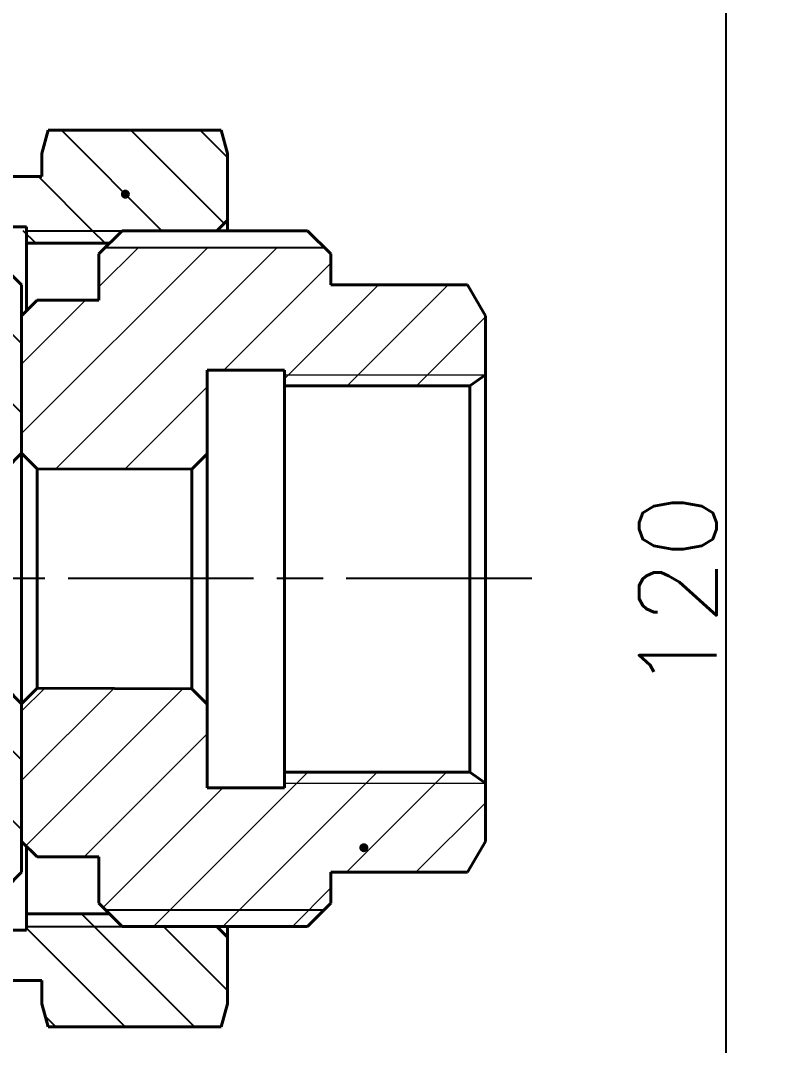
# Model space of a CAD drawing. Header units: millimetres. Extents: x 5231 to 7653, y 7068 to 7959.
# Drawn here: x 7462.6 to 7511.2, y 7594.8 to 7661.1 of the extents above; entities that cross this region are included whole.
import ezdxf

# ---------------------------------------------------------------- set-up
doc = ezdxf.new("R2010")
doc.units = ezdxf.units.MM
doc.linetypes.add('AM_ISO08W050', pattern=[18, 12, -1.5, 3, -1.5])
for name, color, linetype, lineweight in [('0.7', 7, 'Continuous', 40), ('AM_5', 3, 'Continuous', 25), ('AM_7', 4, 'AM_ISO08W050', 25), ('标注', 3, 'Continuous', 13), ('粗实线', 7, 'Continuous', 40)]:
    doc.layers.add(name, color=color, linetype=linetype, lineweight=lineweight)
for name, color, linetype in [('075', 3, 'Continuous'), ('079', 3, 'Continuous'), ('081', 3, 'Continuous'), ('082', 4, 'Continuous')]:
    doc.layers.add(name, color=color, linetype=linetype)
doc.styles.add('标注', font='txt.shx', dxfattribs={"height": 5})
doc.dimstyles.new('3.5-0.5$0', dxfattribs={"dimtxt": 5, "dimasz": 3.5, "dimexe": 3, "dimexo": 0.625, "dimtad": 1, "dimdsep": 46, "dimtxsty": '标注', "dimcen": 3.5, "dimaunit": 1, "dimadec": 0, "dimazin": 2, "dimtfac": 1, "dimtmove": 0, "dimatfit": 3, "dimfxl": 0, "dimarcsym": 0})

# ---------------------------------------------------------------- blocks, each defined once
blk = doc.blocks.new('*D8')
at = {"layer": 'AM_5', "color": 0, "lineweight": -2, "transparency": 16777216}
for p, q in [((7486.81, 7684.687), (7511.244, 7684.687)), ((7508.244, 7566.955), (7508.244, 7681.187)), ((7486.002, 7563.455), (7511.244, 7563.455))]:
    blk.add_line(p, q, dxfattribs=at)
at = {"layer": 'AM_5', "color": 0, "transparency": 16777216}
for points in [[(7507.661, 7681.187), (7508.828, 7681.187), (7508.244, 7684.687)], [(7507.661, 7566.955), (7508.828, 7566.955), (7508.244, 7563.455)]]:
    blk.add_solid(points, dxfattribs=at)
at = {"layer": 'Defpoints', "color": 0, "transparency": 16777216}
for p in [(7486.185, 7684.687), (7508.244, 7684.687), (7485.377, 7563.455)]:
    blk.add_point(p, dxfattribs=at)
at = {"layer": 'AM_5', "color": 0, "transparency": 16777216, "insert": (7505.119, 7624.071), "char_height": 5, "attachment_point": 5, "rotation": 90, "style": '标注'}
blk.add_mtext('120', dxfattribs=at)

msp = doc.modelspace()

# ---------------------------------------------------------------- hatches: boundary and pattern name
at = {"layer": '081'}
h = msp.add_hatch(dxfattribs=at)
h.set_pattern_fill('ANSI31', color=256, angle=90, style=0)
h.set_pattern_definition([(135, (8244.6466, 6543.8816), (-2.245064, -2.245064), [])])
h.paths.add_polyline_path([(7462.676, 7616.856), (7461.676, 7617.856), (7458.329, 7617.856), (7455.717, 7605.106, 0.267949), (7455.976, 7604.956), (7461.676, 7604.956), (7462.676, 7605.956)])
h.paths.add_polyline_path([(7455.976, 7644.956, 0.267949), (7455.717, 7644.806), (7458.329, 7632.056), (7461.676, 7632.056), (7462.676, 7633.056), (7462.676, 7643.956), (7461.676, 7644.956)])
at = {"layer": '标注'}
h = msp.add_hatch(dxfattribs=at)
h.set_pattern_fill('ANSI31', color=256, angle=180, style=0)
h.set_pattern_definition([(225, (9222.2966, 3471.476), (2.245064, -2.245064), [])])
h.paths.add_polyline_path([(7474.676, 7616.827), (7473.676, 7617.827), (7463.676, 7617.856), (7462.676, 7616.856), (7462.676, 7607.956), (7463.676, 7606.956), (7467.676, 7606.956), (7467.676, 7603.956), (7468.094, 7603.538), (7482.258, 7603.538), (7482.676, 7603.956), (7482.676, 7605.956), (7491.522, 7605.956), (7492.596, 7607.818), (7485.01, 7607.549, -0.424628), (7484.81, 7607.342, -1), (7484.81, 7607.742, -0.403875), (7485.01, 7607.549), (7492.596, 7607.818), (7492.676, 7607.956), (7492.676, 7611.727), (7479.676, 7611.727), (7479.676, 7611.427), (7474.676, 7611.427)])
h.paths.add_polyline_path([(7468.094, 7603.538), (7469.176, 7602.456), (7481.176, 7602.456), (7482.258, 7603.538)])
h.paths.add_polyline_path([(7492.676, 7611.727), (7491.676, 7612.427), (7479.676, 7612.427), (7479.676, 7611.727)])
h.paths.add_polyline_path([(7479.676, 7638.127), (7479.676, 7637.427), (7491.676, 7637.427), (7492.676, 7638.127)], flags=17)
h.paths.add_polyline_path([(7462.676, 7636.356), (7462.676, 7633.056), (7463.676, 7632.056), (7473.706, 7632.056), (7474.676, 7633.027), (7474.676, 7638.427), (7479.676, 7638.427), (7479.676, 7638.127), (7492.676, 7638.127), (7492.676, 7641.834)])
h.paths.add_polyline_path([(7468.094, 7646.374), (7467.676, 7645.956), (7467.676, 7642.956), (7463.676, 7642.956), (7462.676, 7641.956), (7462.676, 7636.356), (7492.676, 7641.834), (7492.676, 7641.956), (7491.522, 7643.956), (7482.676, 7643.956), (7482.676, 7645.956), (7482.258, 7646.374)])
at = {"layer": '粗实线'}
for points in [[(7469.391, 7649.618, 1), (7469.391, 7650.018, 1)], [(7484.81, 7607.342, 1), (7484.81, 7607.742, 1)]]:
    msp.add_hatch(color=256, dxfattribs=at).paths.add_polyline_path(points)

# ---------------------------------------------------------------- linework, layer by layer
at = {"lineweight": 40}
for p, q in [((7474.676, 7638.427), (7474.676, 7624.927)), ((7474.676, 7638.427), (7479.676, 7638.427)), ((7479.676, 7638.427), (7479.676, 7624.927)), ((7492.676, 7638.127), (7491.676, 7637.427)), ((7479.676, 7637.427), (7491.676, 7637.427)), ((7491.676, 7637.427), (7491.676, 7624.927)), ((7473.676, 7632.027), (7474.676, 7633.027)), ((7473.676, 7632.027), (7473.676, 7624.927)), ((7473.676, 7617.827), (7473.676, 7624.927)), ((7474.676, 7611.427), (7474.676, 7624.927)), ((7479.676, 7611.427), (7479.676, 7624.927)), ((7491.676, 7612.427), (7491.676, 7624.927)), ((7473.676, 7617.827), (7474.676, 7616.827)), ((7479.676, 7612.427), (7491.676, 7612.427)), ((7492.676, 7611.727), (7491.676, 7612.427)), ((7474.676, 7611.427), (7479.676, 7611.427))]:
    msp.add_line(p, q, dxfattribs=at)
at = {"layer": '0.7'}
for p, q in [((7463.99, 7652.456), (7464.392, 7653.956)), ((7464.392, 7653.956), (7475.588, 7653.956)), ((7475.588, 7653.956), (7475.99, 7652.456)), ((7463.99, 7650.956), (7463.99, 7652.456)), ((7475.99, 7652.456), (7475.99, 7647.456)), ((7436.49, 7650.956), (7463.99, 7650.956)), ((7462.99, 7647.7), (7458.99, 7647.7)), ((7475.99, 7648.144), (7475.302, 7647.456)), ((7467.676, 7645.956), (7469.176, 7647.456)), ((7469.176, 7647.456), (7481.176, 7647.456)), ((7481.176, 7647.456), (7482.676, 7645.956)), ((7468.364, 7646.644), (7462.99, 7646.644)), ((7467.676, 7642.956), (7467.676, 7645.956)), ((7482.676, 7645.956), (7482.676, 7643.956)), ((7461.676, 7644.956), (7462.676, 7643.956)), ((7462.676, 7643.956), (7462.676, 7605.956)), ((7482.676, 7643.956), (7491.522, 7643.956)), ((7491.522, 7643.956), (7492.676, 7641.956)), ((7462.676, 7641.956), (7463.676, 7642.956)), ((7463.676, 7642.956), (7467.676, 7642.956)), ((7492.676, 7641.956), (7492.676, 7607.956)), ((7461.676, 7632.056), (7462.676, 7633.056)), ((7462.676, 7633.056), (7463.676, 7632.056)), ((7463.676, 7632.056), (7473.676, 7632.027)), ((7463.676, 7632.056), (7463.676, 7617.856)), ((7461.676, 7617.856), (7462.676, 7616.856)), ((7462.676, 7616.856), (7463.676, 7617.856)), ((7463.676, 7617.856), (7473.676, 7617.827)), ((7463.676, 7606.956), (7462.676, 7607.956)), ((7492.676, 7607.956), (7491.522, 7605.956)), ((7467.676, 7606.956), (7463.676, 7606.956)), ((7467.676, 7603.956), (7467.676, 7606.956)), ((7462.676, 7605.956), (7461.676, 7604.956)), ((7482.676, 7605.956), (7482.676, 7603.956)), ((7491.522, 7605.956), (7482.676, 7605.956)), ((7469.176, 7602.456), (7467.676, 7603.956)), ((7482.676, 7603.956), (7481.176, 7602.456)), ((7462.99, 7603.268), (7468.364, 7603.268)), ((7462.99, 7602.213), (7458.99, 7602.213)), ((7481.176, 7602.456), (7469.176, 7602.456)), ((7475.302, 7602.456), (7475.99, 7601.768)), ((7475.99, 7602.456), (7475.99, 7597.456)), ((7463.99, 7598.956), (7436.49, 7598.956)), ((7463.99, 7597.456), (7463.99, 7598.956)), ((7464.392, 7595.956), (7463.99, 7597.456)), ((7475.99, 7597.456), (7475.588, 7595.956)), ((7475.588, 7595.956), (7464.392, 7595.956))]:
    msp.add_line(p, q, dxfattribs=at)
at = {"layer": '075'}
for p, q in [((7471.753, 7647.456), (7465.253, 7653.956)), ((7475.773, 7647.927), (7469.743, 7653.956)), ((7475.99, 7652.2), (7474.234, 7653.956)), ((7467.263, 7647.456), (7463.763, 7650.956)), ((7463.585, 7646.644), (7462.773, 7647.456)), ((7462.99, 7647.456), (7469.176, 7647.456)), ((7468.075, 7646.644), (7467.263, 7647.456)), ((7468.094, 7646.374), (7482.258, 7646.374)), ((7467.362, 7602.456), (7466.55, 7603.268)), ((7468.094, 7603.538), (7482.258, 7603.538)), ((7469.372, 7595.956), (7462.99, 7602.338)), ((7473.862, 7595.956), (7467.362, 7602.456)), ((7475.99, 7598.318), (7471.852, 7602.456)), ((7464.882, 7595.956), (7464.213, 7596.625))]:
    msp.add_line(p, q, dxfattribs=at)
at = {"layer": '079'}
msp.add_line((7462.99, 7602.456), (7469.176, 7602.456), dxfattribs=at)
at = {"layer": '082'}
msp.add_line((7492.676, 7641.956), (7492.676, 7641.956), dxfattribs=at)
at = {"layer": 'AM_7'}
msp.add_line((7495.676, 7624.956), (7414.99, 7624.956), dxfattribs=at)
at = {"layer": '标注'}
for p, q in [((7479.676, 7638.127), (7492.676, 7638.127)), ((7479.676, 7611.727), (7492.676, 7611.727))]:
    msp.add_line(p, q, dxfattribs=at)
at = {"layer": '粗实线'}
for p, q in [((7462.99, 7642.27), (7462.99, 7647.7)), ((7462.99, 7607.642), (7462.99, 7602.213))]:
    msp.add_line(p, q, dxfattribs=at)
for centre in [(7469.391, 7649.818), (7484.81, 7607.542)]:
    msp.add_circle(centre, 0.2, dxfattribs=at)

# ---------------------------------------------------------------- dimensions: what is measured, and where the dimension line sits
at = {"layer": 'AM_5'}
dim = msp.add_linear_dim(base=(7508.244, 7684.687), p1=(7485.377, 7563.455), p2=(7486.185, 7684.687), angle=90, text='120', dimstyle='3.5-0.5$0', override={"dimpost": '', "dimarcsym": 1}, dxfattribs=at)
dim.commit()
dim.dimension.update_dxf_attribs({"geometry": '*D8', "text_midpoint": (7505.119, 7624.071)})

doc.saveas('drawing.dxf')
